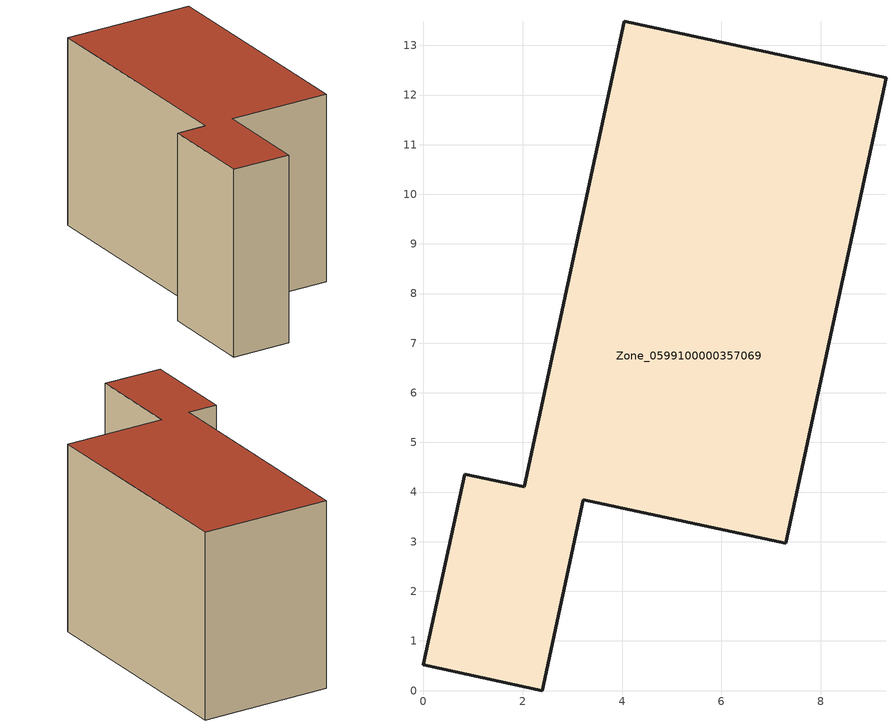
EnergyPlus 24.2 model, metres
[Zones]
Zone_0599100000357069
 floor ground (C_G): 4.05,13.48 9.32,12.35 7.3,2.97 3.22,3.85 2.39,0 0,0.52 0.83,4.36 2.03,4.1 z0
 wall outside (C_F): 2.39,0 3.22,3.85 7.3,2.97 9.32,12.35 4.05,13.48 2.03,4.1 0.83,4.36 0,0.52 2.39,0 z0:7.73
 roof outside (C_R): 4.05,13.48 2.03,4.1 0.83,4.36 0,0.52 2.39,0 3.22,3.85 7.3,2.97 9.32,12.35 z7.73
[BUILDING]
Pand.0599100000357069: North Axis=0; Terrain=City; Loads Convergence Tolerance Value=0.04; Temperature Convergence Tolerance Value=0.4; Solar Distribution=FullExterior; Maximum Number of Warmup Days=25; Minimum Number of Warmup Days=1
[Site:Location]
Rotterdam.The.Hague.AP_ZH_NLD Design_Conditions: Latitude=51.96; Longitude=4.45; Time Zone=1; Elevation=-4.5
[SITE:GROUNDTEMPERATURE:BUILDINGSURFACE]
18, 18, 18, 18, 18, 18, 18, 18, 18, 18, 18, 18
[MATERIAL] Thermal Absorptance=0.9; Solar Absorptance=0.7; Visible Absorptance=0.7
Name | Roughness | Thickness | Conductivity | Density | Specific Heat
G.TI.1992-2005 | MediumSmooth | 0.15 | 0.06 | 540 | 1210
F.TI.1992-2005 | Rough | 0.3 | 0.12 | 1920 | 840
R.TI.1992-2005 | MediumRough | 0.2 | 0.08 | 1500 | 1000
[CONSTRUCTION]
C_G: G.TI.1992-2005
C_F: F.TI.1992-2005
C_R: R.TI.1992-2005
[ZONE]
Zone_0599100000357069: Type=1; Multiplier=1; Ceiling Height=Autocalculate; Volume=Autocalculate; Floor Area=autocalculate; Part of Total Floor Area=Yes
[ZONEINFILTRATION:DESIGNFLOWRATE]
Infil_Zone_0599100000357069: Zone or ZoneList or Space or SpaceList=Zone_0599100000357069; Schedule=AlwaysOn; Design Flow Rate Calculation Method=Flow/Area; Flow Rate per Floor Area=0.0015; Constant Term Coefficient=1; Temperature Term Coefficient=0; Velocity Term Coefficient=0; Velocity Squared Term Coefficient=0
[HVACTEMPLATE:ZONE:IDEALLOADSAIRSYSTEM]
Zone_0599100000357069: Maximum Heating Supply Air Temperature=50; Minimum Cooling Supply Air Temperature=13; Maximum Heating Supply Air Humidity Ratio=0.0156; Minimum Cooling Supply Air Humidity Ratio=0.0077; Heating Limit=NoLimit; Cooling Limit=NoLimit; Dehumidification Control Type=ConstantSensibleHeatRatio; Cooling Sensible Heat Ratio=0.7; Dehumidification Setpoint=60; Humidification Control Type=None; Humidification Setpoint=30; Outdoor Air Method=None; Outdoor Air Flow Rate per Person=0.00944; Outdoor Air Flow Rate per Zone Floor Area=0; Outdoor Air Flow Rate per Zone=0; Demand Controlled Ventilation Type=None; Outdoor Air Economizer Type=NoEconomizer; Heat Recovery Type=None; Sensible Heat Recovery Effectiveness=0.7; Latent Heat Recovery Effectiveness=0.65
[ZONECONTROL:THERMOSTAT]
ThermostatControl_Zone_0599100000357069: Zone or ZoneList=Zone_0599100000357069; Control Type Schedule=DualSetpointControlType; Control 1=Thermostat_Zone_0599100000357069; Temperature Difference Between Cutout And Setpoint=0
[THERMOSTATSETPOINT:DUALSETPOINT]
Thermostat_Zone_0599100000357069: Heating Setpoint Temperature Schedule=HeatingSetpoint_Zone_0599100000357069; Cooling Setpoint Temperature Schedule=CoolingSetpoint_Zone_0599100000357069
[SCHEDULE:COMPACT]
HeatingSetpoint_Zone_0599100000357069: Through: 12/31, For: AllDays, Until: 24:00, 21
CoolingSetpoint_Zone_0599100000357069: Through: 12/31, For: AllDays, Until: 24:00, 24
DualSetpointControlType: Through: 12/31, For: AllDays, Until: 24:00, 4
AlwaysOn: Through: 12/31, For: AllDays, Until: 24:00, 1
